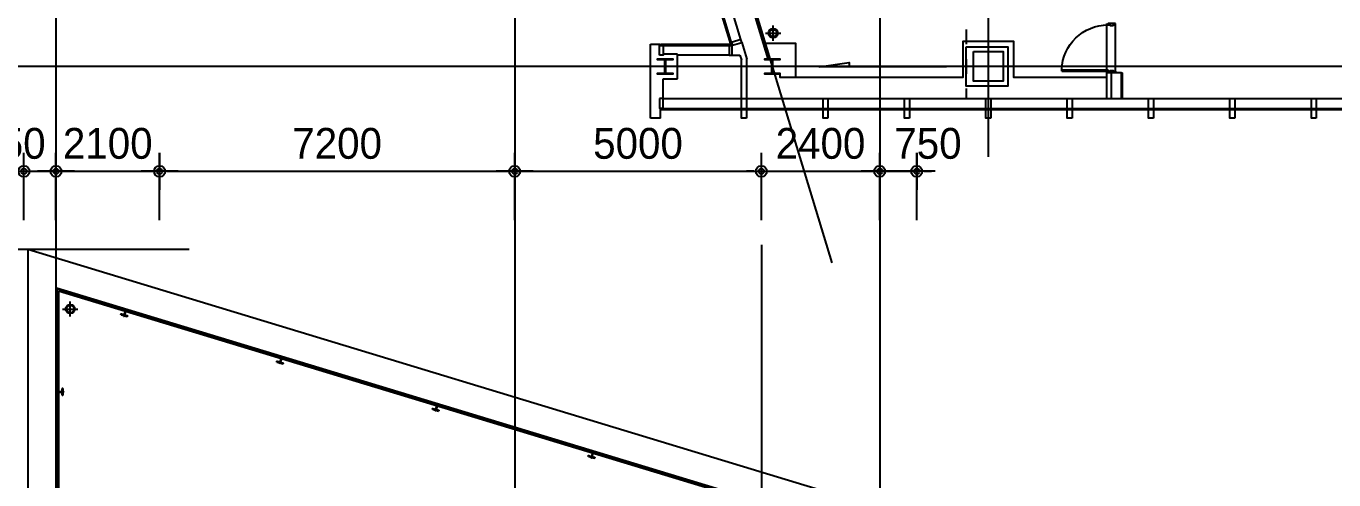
# Model space of a CAD drawing. Header units: metres. Extents: x 854089 to 1083578, y 553449 to 701949.
# Drawn here: x 902238 to 928750, y 636141 to 645344 of the extents above; entities that cross this region are included whole.
import ezdxf

# ---------------------------------------------------------------- set-up
doc = ezdxf.new("R2010")
doc.units = ezdxf.units.M
doc.header["$LTSCALE"] = 300
for name, pattern in [('CEN', [62, 60, -1, 0, -1]), ('CENTER', [50.8, 31.75, -6.35, 6.35, -6.35]), ('HIDDEN', [2, 1, -1])]:
    doc.linetypes.add(name, pattern=pattern)
doc.layers.get('Defpoints').update_dxf_attribs({"color": 8})
for name, color, linetype in [('A-AL', 6, 'Continuous'), ('A-CEN', 1, 'CEN'), ('A-CEN-1', 1, 'Continuous'), ('A-CIRC', 6, 'Continuous'), ('A-CON', 2, 'Continuous'), ('A-DIM', 7, 'Continuous'), ('A-DOR', 4, 'Continuous'), ('A-ELE-3', 3, 'Continuous'), ('A-ELE-9', 9, 'Continuous'), ('A-HAT-1', 9, 'Continuous'), ('A-TXT-S', 3, 'Continuous'), ('A-WAL-BLK', 3, 'Continuous'), ('A-WIN-GLASS', 4, 'Continuous'), ('AL', 4, 'Continuous'), ('DIM', 7, 'Continuous'), ('KUK-WALL-FIN 1', 30, 'Continuous'), ('mk', 4, 'Continuous'), ('STEL', 3, 'Continuous'), ('STL', 3, 'Continuous'), ('STL1', 4, 'Continuous')]:
    doc.layers.add(name, color=color, linetype=linetype)
doc.styles.add('TEXT(돋음)', font='')
doc.styles.get('TEXT(돋음)').set_extended_font_data('Dotum')
doc.dimstyles.new('DIM250s', dxfattribs={"dimscale": 250, "dimtxt": 2.5, "dimasz": 0.6, "dimexe": 1.5, "dimexo": 2, "dimgap": 1, "dimtad": 1, "dimdec": 0, "dimzin": 0, "dimdsep": 46, "dimtxsty": 'TEXT(돋음)', "dimblk": 'Z_DOT', "dimcen": 1.5, "dimdle": 2, "dimclrd": 256, "dimclre": 256, "dimclrt": 3, "dimadec": 0, "dimazin": 0, "dimtfac": 1, "dimtdec": 0, "dimtix": 1, "dimtmove": 2, "dimatfit": 3, "dimldrblk": 'Z_DOT', "dimfxl": 1, "dimtolj": 1, "dimtzin": 0, "dimarcsym": 0})

# ---------------------------------------------------------------- blocks, each defined once
blk = doc.blocks.new('고리')
at = {"layer": 'A-ELE-9'}
for p, q in [((2157832, 47124), (2157884, 47108)), ((2157838, 47142), (2157889, 47127)), ((2157863, 47040), (2157892, 47136)), ((2157863, 47040), (2157874, 47037)), ((2157874, 47037), (2157903, 47132)), ((2157892, 47136), (2157903, 47132)), ((2157895, 47105), (2157946, 47089)), ((2157901, 47123), (2157952, 47108))]:
    blk.add_line(p, q, dxfattribs=at)
for centre, start, end in [((2157835, 47133), 73.12, 253.12), ((2157949, 47098), 253.12, 73.12)]:
    blk.add_arc(centre, 9.5, start, end, dxfattribs=at)
blk = doc.blocks.new('door_1000')
at = {"layer": 'A-DOR'}
for p, q in [((30, -1090), (30, -150)), ((30, -150), (60, -150)), ((60, -1090), (60, -150)), ((30, -1090), (60, -1090))]:
    blk.add_line(p, q, dxfattribs=at)
at = {"layer": 'A-DOR', "color": 5}
for points in [[(0, 0), (0, -150), (30, -150), (30, -105), (45, -105), (45, -45), (30, -45), (30, 0)], [(1000, 0), (1000, -150), (970, -150), (970, -105), (955, -105), (955, -45), (970, -45), (970, 0)]]:
    blk.add_lwpolyline(points, close=True, dxfattribs=at)
at = {"layer": 'A-DOR', "color": 1}
blk.add_arc((30, -150), 940, 271.8271, 0, dxfattribs=at)
blk = doc.blocks.new('*U27')
at = {"layer": 'STEL'}
blk.add_lwpolyline([(-25.5, -20, -0.4142136), (-7.5, -38), (-7.5, -272, -0.4142136), (-25.5, -290), (-152.5, -290), (-152.5, -310), (152.5, -310), (152.5, -290), (25.5, -290, -0.4142136), (7.5, -272), (7.5, -38, -0.4142136), (25.5, -20), (152.5, -20), (152.5, 0), (-152.5, 0), (-152.5, -20)], format="xyb", close=True, dxfattribs=at)
blk = doc.blocks.new('Z_DOT')
at = {"layer": 'DIM', "color": 7}
for p, q in [((0, -2.5), (0, 2.5)), ((-2.5, 0), (2.5, 0))]:
    blk.add_line(p, q, dxfattribs=at)
for radius in [0.75, 0.375]:
    blk.add_circle((0, 0), radius, dxfattribs=at)
blk = doc.blocks.new('*D117')
at = {"layer": 'A-DIM', "lineweight": -2, "transparency": 16777216}
for p, q in [((902193, 641406), (902193, 642774)), ((902843, 641406), (902843, 642774)), ((902043, 642399), (901893, 642399)), ((902193, 642399), (902843, 642399)), ((902993, 642399), (903143, 642399))]:
    blk.add_line(p, q, dxfattribs=at)
at = {"layer": 'Defpoints', "color": 0, "transparency": 16777216}
for p in [(902843, 642399), (902193, 640906), (902843, 640906)]:
    blk.add_point(p, dxfattribs=at)
at = {"layer": 'A-DIM', "lineweight": -2, "transparency": 16777216, "xscale": 150, "yscale": 150, "zscale": 150}
blk.add_blockref('Z_DOT', (902193, 642399), dxfattribs=at)
at = {"layer": 'A-DIM', "lineweight": -2, "transparency": 16777216, "xscale": 150, "yscale": 150, "zscale": 150, "rotation": 180}
blk.add_blockref('Z_DOT', (902843, 642399), dxfattribs=at)
at = {"layer": 'A-DIM', "color": 3, "transparency": 16777216, "insert": (901951, 642962), "char_height": 625, "attachment_point": 5, "style": 'TEXT(돋음)'}
blk.add_mtext('\\A1;650', dxfattribs=at)
blk = doc.blocks.new('*D118')
at = {"layer": 'A-DIM', "lineweight": -2, "transparency": 16777216}
for p, q in [((902843, 641406), (902843, 642774)), ((904943, 641406), (904943, 642774)), ((902693, 642399), (902543, 642399)), ((902843, 642399), (904943, 642399)), ((905093, 642399), (905243, 642399))]:
    blk.add_line(p, q, dxfattribs=at)
at = {"layer": 'Defpoints', "color": 0, "transparency": 16777216}
for p in [(904943, 642399), (902843, 640906), (904943, 640906)]:
    blk.add_point(p, dxfattribs=at)
at = {"layer": 'A-DIM', "lineweight": -2, "transparency": 16777216, "xscale": 150, "yscale": 150, "zscale": 150}
blk.add_blockref('Z_DOT', (902843, 642399), dxfattribs=at)
at = {"layer": 'A-DIM', "lineweight": -2, "transparency": 16777216, "xscale": 150, "yscale": 150, "zscale": 150, "rotation": 180}
blk.add_blockref('Z_DOT', (904943, 642399), dxfattribs=at)
at = {"layer": 'A-DIM', "color": 3, "transparency": 16777216, "insert": (903893, 642962), "char_height": 625, "attachment_point": 5, "style": 'TEXT(돋음)'}
blk.add_mtext('\\A1;2100', dxfattribs=at)
blk = doc.blocks.new('*D119')
at = {"layer": 'A-DIM', "lineweight": -2, "transparency": 16777216}
for p, q in [((904943, 641406), (904943, 642774)), ((912143, 641406), (912143, 642774)), ((905093, 642399), (911993, 642399))]:
    blk.add_line(p, q, dxfattribs=at)
at = {"layer": 'Defpoints', "color": 0, "transparency": 16777216}
for p in [(912143, 642399), (904943, 640906), (912143, 640906)]:
    blk.add_point(p, dxfattribs=at)
at = {"layer": 'A-DIM', "lineweight": -2, "transparency": 16777216, "xscale": 150, "yscale": 150, "zscale": 150, "rotation": 180}
blk.add_blockref('Z_DOT', (904943, 642399), dxfattribs=at)
at = {"layer": 'A-DIM', "lineweight": -2, "transparency": 16777216, "xscale": 150, "yscale": 150, "zscale": 150}
blk.add_blockref('Z_DOT', (912143, 642399), dxfattribs=at)
at = {"layer": 'A-DIM', "color": 3, "transparency": 16777216, "insert": (908543, 642962), "char_height": 625, "attachment_point": 5, "style": 'TEXT(돋음)'}
blk.add_mtext('\\A1;7200', dxfattribs=at)
blk = doc.blocks.new('*D120')
at = {"layer": 'A-DIM', "lineweight": -2, "transparency": 16777216}
for p, q in [((912143, 641406), (912143, 642774)), ((917143, 641406), (917143, 642774)), ((912293, 642399), (916993, 642399))]:
    blk.add_line(p, q, dxfattribs=at)
at = {"layer": 'Defpoints', "color": 0, "transparency": 16777216}
for p in [(917143, 642399), (912143, 640906), (917143, 640906)]:
    blk.add_point(p, dxfattribs=at)
at = {"layer": 'A-DIM', "lineweight": -2, "transparency": 16777216, "xscale": 150, "yscale": 150, "zscale": 150, "rotation": 180}
blk.add_blockref('Z_DOT', (912143, 642399), dxfattribs=at)
at = {"layer": 'A-DIM', "lineweight": -2, "transparency": 16777216, "xscale": 150, "yscale": 150, "zscale": 150}
blk.add_blockref('Z_DOT', (917143, 642399), dxfattribs=at)
at = {"layer": 'A-DIM', "color": 3, "transparency": 16777216, "insert": (914643, 642962), "char_height": 625, "attachment_point": 5, "style": 'TEXT(돋음)'}
blk.add_mtext('\\A1;5000', dxfattribs=at)
blk = doc.blocks.new('*D121')
at = {"layer": 'A-DIM', "lineweight": -2, "transparency": 16777216}
for p, q in [((917143, 641406), (917143, 642774)), ((919543, 641406), (919543, 642774)), ((916993, 642399), (916843, 642399)), ((917143, 642399), (919543, 642399)), ((919693, 642399), (919843, 642399))]:
    blk.add_line(p, q, dxfattribs=at)
at = {"layer": 'Defpoints', "color": 0, "transparency": 16777216}
for p in [(919543, 642399), (917143, 640906), (919543, 640906)]:
    blk.add_point(p, dxfattribs=at)
at = {"layer": 'A-DIM', "lineweight": -2, "transparency": 16777216, "xscale": 150, "yscale": 150, "zscale": 150}
blk.add_blockref('Z_DOT', (917143, 642399), dxfattribs=at)
at = {"layer": 'A-DIM', "lineweight": -2, "transparency": 16777216, "xscale": 150, "yscale": 150, "zscale": 150, "rotation": 180}
blk.add_blockref('Z_DOT', (919543, 642399), dxfattribs=at)
at = {"layer": 'A-DIM', "color": 3, "transparency": 16777216, "insert": (918343, 642962), "char_height": 625, "attachment_point": 5, "style": 'TEXT(돋음)'}
blk.add_mtext('\\A1;2400', dxfattribs=at)
blk = doc.blocks.new('*D122')
at = {"layer": 'A-DIM', "lineweight": -2, "transparency": 16777216}
for p, q in [((919543, 641406), (919543, 642774)), ((920293, 641406), (920293, 642774)), ((919393, 642399), (919243, 642399)), ((919543, 642399), (920293, 642399)), ((920443, 642399), (920593, 642399))]:
    blk.add_line(p, q, dxfattribs=at)
at = {"layer": 'Defpoints', "color": 0, "transparency": 16777216}
for p in [(920293, 642399), (919543, 640906), (920293, 640906)]:
    blk.add_point(p, dxfattribs=at)
at = {"layer": 'A-DIM', "lineweight": -2, "transparency": 16777216, "xscale": 150, "yscale": 150, "zscale": 150}
blk.add_blockref('Z_DOT', (919543, 642399), dxfattribs=at)
at = {"layer": 'A-DIM', "lineweight": -2, "transparency": 16777216, "xscale": 150, "yscale": 150, "zscale": 150, "rotation": 180}
blk.add_blockref('Z_DOT', (920293, 642399), dxfattribs=at)
at = {"layer": 'A-DIM', "color": 3, "transparency": 16777216, "insert": (920521, 642962), "char_height": 625, "attachment_point": 5, "style": 'TEXT(돋음)'}
blk.add_mtext('\\A1;750', dxfattribs=at)
blk = doc.blocks.new('*D123')
at = {"layer": 'A-DIM', "lineweight": -2, "transparency": 16777216}
for p, q in [((902193, 641406), (902193, 642774)), ((902843, 641406), (902843, 642774)), ((902043, 642399), (901893, 642399)), ((902193, 642399), (902843, 642399)), ((902993, 642399), (903143, 642399))]:
    blk.add_line(p, q, dxfattribs=at)
at = {"layer": 'Defpoints', "color": 0, "transparency": 16777216}
for p in [(902843, 642399), (902193, 640906), (902843, 640906)]:
    blk.add_point(p, dxfattribs=at)
at = {"layer": 'A-DIM', "lineweight": -2, "transparency": 16777216, "xscale": 150, "yscale": 150, "zscale": 150}
blk.add_blockref('Z_DOT', (902193, 642399), dxfattribs=at)
at = {"layer": 'A-DIM', "lineweight": -2, "transparency": 16777216, "xscale": 150, "yscale": 150, "zscale": 150, "rotation": 180}
blk.add_blockref('Z_DOT', (902843, 642399), dxfattribs=at)
at = {"layer": 'A-DIM', "color": 3, "transparency": 16777216, "insert": (901951, 642962), "char_height": 625, "attachment_point": 5, "style": 'TEXT(돋음)'}
blk.add_mtext('\\A1;650', dxfattribs=at)
blk = doc.blocks.new('*D124')
at = {"layer": 'A-DIM', "lineweight": -2, "transparency": 16777216}
for p, q in [((902843, 641406), (902843, 642774)), ((904943, 641406), (904943, 642774)), ((902693, 642399), (902543, 642399)), ((902843, 642399), (904943, 642399)), ((905093, 642399), (905243, 642399))]:
    blk.add_line(p, q, dxfattribs=at)
at = {"layer": 'Defpoints', "color": 0, "transparency": 16777216}
for p in [(904943, 642399), (902843, 640906), (904943, 640906)]:
    blk.add_point(p, dxfattribs=at)
at = {"layer": 'A-DIM', "lineweight": -2, "transparency": 16777216, "xscale": 150, "yscale": 150, "zscale": 150}
blk.add_blockref('Z_DOT', (902843, 642399), dxfattribs=at)
at = {"layer": 'A-DIM', "lineweight": -2, "transparency": 16777216, "xscale": 150, "yscale": 150, "zscale": 150, "rotation": 180}
blk.add_blockref('Z_DOT', (904943, 642399), dxfattribs=at)
at = {"layer": 'A-DIM', "color": 3, "transparency": 16777216, "insert": (903893, 642962), "char_height": 625, "attachment_point": 5, "style": 'TEXT(돋음)'}
blk.add_mtext('\\A1;2100', dxfattribs=at)
blk = doc.blocks.new('*D125')
at = {"layer": 'A-DIM', "lineweight": -2, "transparency": 16777216}
for p, q in [((912143, 641406), (912143, 642774)), ((917143, 641406), (917143, 642774)), ((912293, 642399), (916993, 642399))]:
    blk.add_line(p, q, dxfattribs=at)
at = {"layer": 'Defpoints', "color": 0, "transparency": 16777216}
for p in [(917143, 642399), (912143, 640906), (917143, 640906)]:
    blk.add_point(p, dxfattribs=at)
at = {"layer": 'A-DIM', "lineweight": -2, "transparency": 16777216, "xscale": 150, "yscale": 150, "zscale": 150, "rotation": 180}
blk.add_blockref('Z_DOT', (912143, 642399), dxfattribs=at)
at = {"layer": 'A-DIM', "lineweight": -2, "transparency": 16777216, "xscale": 150, "yscale": 150, "zscale": 150}
blk.add_blockref('Z_DOT', (917143, 642399), dxfattribs=at)
at = {"layer": 'A-DIM', "color": 3, "transparency": 16777216, "insert": (914643, 642962), "char_height": 625, "attachment_point": 5, "style": 'TEXT(돋음)'}
blk.add_mtext('\\A1;5000', dxfattribs=at)
blk = doc.blocks.new('*D126')
at = {"layer": 'A-DIM', "lineweight": -2, "transparency": 16777216}
for p, q in [((917143, 641406), (917143, 642774)), ((919543, 641406), (919543, 642774)), ((916993, 642399), (916843, 642399)), ((917143, 642399), (919543, 642399)), ((919693, 642399), (919843, 642399))]:
    blk.add_line(p, q, dxfattribs=at)
at = {"layer": 'Defpoints', "color": 0, "transparency": 16777216}
for p in [(919543, 642399), (917143, 640906), (919543, 640906)]:
    blk.add_point(p, dxfattribs=at)
at = {"layer": 'A-DIM', "lineweight": -2, "transparency": 16777216, "xscale": 150, "yscale": 150, "zscale": 150}
blk.add_blockref('Z_DOT', (917143, 642399), dxfattribs=at)
at = {"layer": 'A-DIM', "lineweight": -2, "transparency": 16777216, "xscale": 150, "yscale": 150, "zscale": 150, "rotation": 180}
blk.add_blockref('Z_DOT', (919543, 642399), dxfattribs=at)
at = {"layer": 'A-DIM', "color": 3, "transparency": 16777216, "insert": (918343, 642962), "char_height": 625, "attachment_point": 5, "style": 'TEXT(돋음)'}
blk.add_mtext('\\A1;2400', dxfattribs=at)
blk = doc.blocks.new('*D127')
at = {"layer": 'A-DIM', "lineweight": -2, "transparency": 16777216}
for p, q in [((919543, 641406), (919543, 642774)), ((920293, 641406), (920293, 642774)), ((919393, 642399), (919243, 642399)), ((919543, 642399), (920293, 642399)), ((920443, 642399), (920593, 642399))]:
    blk.add_line(p, q, dxfattribs=at)
at = {"layer": 'Defpoints', "color": 0, "transparency": 16777216}
for p in [(920293, 642399), (919543, 640906), (920293, 640906)]:
    blk.add_point(p, dxfattribs=at)
at = {"layer": 'A-DIM', "lineweight": -2, "transparency": 16777216, "xscale": 150, "yscale": 150, "zscale": 150}
blk.add_blockref('Z_DOT', (919543, 642399), dxfattribs=at)
at = {"layer": 'A-DIM', "lineweight": -2, "transparency": 16777216, "xscale": 150, "yscale": 150, "zscale": 150, "rotation": 180}
blk.add_blockref('Z_DOT', (920293, 642399), dxfattribs=at)
at = {"layer": 'A-DIM', "color": 3, "transparency": 16777216, "insert": (920521, 642962), "char_height": 625, "attachment_point": 5, "style": 'TEXT(돋음)'}
blk.add_mtext('\\A1;750', dxfattribs=at)

msp = doc.modelspace()

# ---------------------------------------------------------------- linework, layer by layer
at = {"elevation": 0}
for points in [[(916844, 643476.7), (916744, 643476.7), (916744, 643876.7), (916844, 643876.7)], [(918494, 643476.7), (918394, 643476.7), (918394, 643876.7), (918494, 643876.7)], [(920144, 643476.7), (920044, 643476.7), (920044, 643876.7), (920144, 643876.7)], [(921794, 643476.7), (921694, 643476.7), (921694, 643876.7), (921794, 643876.7)], [(923444, 643476.7), (923344, 643476.7), (923344, 643876.7), (923444, 643876.7)], [(925094, 643476.7), (924994, 643476.7), (924994, 643876.7), (925094, 643876.7)], [(926744, 643476.7), (926644, 643476.7), (926644, 643876.7), (926744, 643876.7)], [(928394, 643476.7), (928294, 643476.7), (928294, 643876.7), (928394, 643876.7)]]:
    msp.add_lwpolyline(points, close=True, dxfattribs=at)
at = {"layer": 'A-AL', "ltscale": 3}
msp.add_line((924243.4, 644400, 0), (924143.4, 644400, 0), dxfattribs=at)
at = {"layer": 'A-AL', "ltscale": 3, "elevation": 0}
msp.add_lwpolyline([(921293.4, 644926.6), (922143.4, 644926.6), (922143.4, 644126.6), (921293.4, 644126.6)], close=True, dxfattribs=at)
msp.add_lwpolyline([(924143.4, 644400), (924143.4, 643876.7)], dxfattribs=at)
at = {"layer": 'A-CEN'}
for p, q in [((917383.3, 645045.3, 0), (917383.3, 645354.3, 0)), ((917228.8, 645199.8, 0), (917537.8, 645199.8, 0)), ((903133.1, 639451.2, 0), (903133.1, 639760.2, 0)), ((903133.1, 639451.2, 0), (903133.1, 639760.2, 0)), ((902978.6, 639605.7, 0), (903287.6, 639605.7, 0)), ((902978.6, 639605.7, 0), (903287.6, 639605.7, 0))]:
    msp.add_line(p, q, dxfattribs=at)
at = {"layer": 'A-CEN-1', "linetype": 'Continuous'}
for p, q in [((902843.4, 681575.2), (902843.4, 602442.2)), ((912143.4, 681575.2), (912143.4, 602442.2)), ((919543.4, 681575.2), (919543.4, 611717.6)), ((921743.4, 681575.2), (921743.4, 642695.6)), ((909253.2, 671254.3), (918572.8, 640541.2)), ((1019023.5, 644526.6), (880541.6, 644526.6)), ((905543.4, 640811.6), (880541.6, 640811.6))]:
    msp.add_line(p, q, dxfattribs=at)
at = {"layer": 'A-CEN-1', "linetype": 'CENTER'}
msp.add_line((917143.4, 640906.5), (917143.4, 610184.1), dxfattribs=at)
msp.add_line((917143.4, 640906.5), (917143.4, 610184.1), dxfattribs=at)
at = {"layer": 'A-CIRC'}
for centre, radius in [((917383.3, 645199.8, 0), 93.7), ((917383.3, 645199.8, 0), 75), ((903133.1, 639605.7, 0), 93.8), ((903133.1, 639605.7, 0), 93.7), ((903133.1, 639605.7, 0), 75), ((903133.1, 639605.7, 0), 75)]:
    msp.add_circle(centre, radius, dxfattribs=at)
at = {"layer": 'A-CON', "elevation": 0}
msp.add_lwpolyline([(921443.4, 644826.6), (922043.4, 644826.6), (922043.4, 644226.6), (921443.4, 644226.6)], close=True, dxfattribs=at)
at = {"layer": 'A-ELE-3', "color": 3}
for p, q in [((920293.4, 635341.8, 0), (902269.4, 640811.1, 0)), ((902269.4, 640811.1, 0), (902269.4, 602016.5, 0)), ((919493.4, 634932.5, 0), (902893.4, 639969.6, 0)), ((902893.4, 639969.6, 0), (902893.4, 602479.3, 0)), ((919493.4, 634932.5, 0), (902893.4, 639969.6, 0)), ((902893.4, 639969.6, 0), (902893.4, 602479.3, 0))]:
    msp.add_line(p, q, dxfattribs=at)
at = {"layer": 'A-ELE-9', "elevation": 0}
for points in [[(911990.9, 667271.8), (910206.4, 667271.8), (916212.8, 647477.6), (916408.2, 647536.9), (917274.6, 644681.6)], [(917516.2, 644370.9), (917516.2, 644311), (921233.4, 644311), (921233.4, 645035.9), (922253.4, 645035.9), (922253.4, 644311), (924143.4, 644311)], [(917179.3, 644995.9), (917833.7, 644995.9), (917833.7, 644311)]]:
    msp.add_lwpolyline(points, dxfattribs=at)
at = {"layer": 'A-HAT-1', "linetype": 'HIDDEN'}
msp.add_line((921293.4, 650676.7, 0), (921293.4, 643876.7, 0), dxfattribs=at)
at = {"layer": 'A-WAL-BLK'}
for p, q in [((924243.4, 643876.7, 0), (924243.4, 644400, 0)), ((924443.4, 644400, 0), (924243.4, 644400, 0)), ((924243.4, 643876.7, 0), (924243.4, 644400, 0)), ((924443.4, 644400, 0), (924243.4, 644400, 0)), ((924443.4, 643876.7, 0), (924443.4, 644400, 0)), ((924443.4, 643876.7, 0), (924443.4, 644400, 0))]:
    msp.add_line(p, q, dxfattribs=at)
at = {"layer": 'A-WIN-GLASS'}
for p, q in [((916523.4, 644976.6, 0), (915938.7, 646903.3, 0)), ((916546.3, 644983.6, 0), (915961.7, 646910.3, 0)), ((915113.4, 644976.6, 0), (916523.4, 644976.6, 0)), ((915113.4, 644952.6, 0), (915113.4, 644976.6, 0)), ((915113.4, 644952.6, 0), (916523.4, 644952.6, 0)), ((916546.3, 644983.6, 0), (916523.4, 644976.6, 0)), ((916523.4, 644952.6, 0), (916523.4, 644976.6, 0)), ((915113.4, 643676.8, 0), (915113.4, 643652.8, 0)), ((915113.4, 643676.7, 0), (929798.3, 643676.7, 0)), ((915113.4, 643652.7, 0), (929798.3, 643652.7, 0))]:
    msp.add_line(p, q, dxfattribs=at)
at = {"layer": 'A-WIN-GLASS', "color": 9}
for p, q in [((916729, 645070.4, 0), (916161.8, 646939.6, 0)), ((924143.4, 645400, 0), (924143.4, 644400, 0)), ((924322.3, 644400, 0), (924322.3, 645400, 0)), ((916493.4, 644752.6, 0), (915443.4, 644752.6, 0)), ((915150.9, 643876.7, 0), (929798.3, 643876.7, 0))]:
    msp.add_line(p, q, dxfattribs=at)
at = {"layer": 'A-WIN-GLASS', "color": 5}
for p, q in [((919535.4, 634963.6, 0), (902851.4, 640026.3, 0)), ((902851.4, 640026.3, 0), (902851.4, 602448.1, 0)), ((919535.4, 634963.6, 0), (902851.4, 640026.3, 0)), ((902851.4, 640026.3, 0), (902851.4, 602448.1, 0)), ((919523.4, 634954.7, 0), (902863.4, 640010.1, 0)), ((902863.4, 640010.1, 0), (902863.4, 602457, 0)), ((919523.4, 634954.7, 0), (902863.4, 640010.1, 0)), ((902863.4, 640010.1, 0), (902863.4, 602457, 0))]:
    msp.add_line(p, q, dxfattribs=at)
at = {"layer": 'A-WIN-GLASS', "elevation": 0}
for points in [[(916746.4, 645013), (916729, 645070.4), (916537.6, 645012.3), (916555.1, 644954.9)], [(915075.9, 644752.6), (915075.9, 644952.6), (915150.9, 644952.6), (915150.9, 644752.6)], [(916553.4, 644952.6), (916493.4, 644952.6), (916493.4, 644752.6), (916553.4, 644752.6)], [(915075.9, 643876.8), (915075.9, 643676.8), (915150.9, 643676.8), (915150.9, 643876.8)]]:
    msp.add_lwpolyline(points, close=True, dxfattribs=at)
at = {"layer": 'AL'}
for p, q in [((915443.4, 644776.6, 0), (915150.9, 644776.6, 0)), ((915443.4, 644276.6, 0), (915443.4, 644776.6, 0)), ((916745.7, 645012.7, 0), (916848.2, 644675, 0)), ((916553.4, 644752.7, 0), (916709.7, 644752.7, 0)), ((916709.7, 644752.7, 0), (916738.2, 644658.7, 0)), ((916738.2, 643876.8, 0), (916738.2, 644658.7, 0)), ((916848.2, 643876.8, 0), (916848.2, 644675, 0)), ((915150.9, 643876.8, 0), (915150.9, 644276.6, 0)), ((915150.9, 644276.6, 0), (915443.4, 644276.6, 0))]:
    msp.add_line(p, q, dxfattribs=at)
at = {"layer": 'KUK-WALL-FIN 1'}
for p in [(924443.4, 644400, 0), (924468.4, 643876.7, 0)]:
    msp.add_line(p, (924468.4, 644400, 0), dxfattribs=at)
at = {"layer": 'mk', "elevation": 0}
msp.add_lwpolyline([(920894.6, 644515.5), (918312.1, 644515.5), (918923.6, 644609.6), (918923.6, 644515.5)], dxfattribs=at)
at = {"layer": 'STL1'}
for p, q in [((914893.4, 644976.6, 0), (915100.4, 644976.6, 0)), ((914893.4, 643476.6, 0), (914893.4, 644976.6, 0)), ((915100.4, 644976.6, 0), (915100.4, 644952.6, 0)), ((915100.4, 643476.6, 0), (914893.4, 643476.6, 0)), ((915100.4, 643476.6, 0), (915100.4, 643676.8, 0))]:
    msp.add_line(p, q, dxfattribs=at)

# ---------------------------------------------------------------- block references
at = {"xscale": -1, "rotation": 146.2399994840426}
for p in [(-863604.1, 1877825.3, 0), (-863604.1, 1877825.3, 0), (-860446.2, 1876867.1, 0), (-860446.2, 1876867.1, 0), (-857288.4, 1875908.9, 0), (-857288.4, 1875908.9, 0), (-854130.6, 1874950.7, 0), (-854130.6, 1874950.7, 0)]:
    msp.add_blockref('고리', p, dxfattribs=at)
at = {"rotation": 286.8800002764082}
msp.add_blockref('고리', (231305.4, 2689164.9, 0), dxfattribs=at)
msp.add_blockref('고리', (231305.4, 2689164.9, 0), dxfattribs=at)
at = {"layer": 'A-TXT-S', "xscale": -1, "rotation": 269.9999997865566}
msp.add_blockref('door_1000', (924322.3, 644400, 0), dxfattribs=at)
at = {"layer": 'STL', "xscale": -1, "rotation": 359.9999997865566}
for p in [(915193.5, 644681.6, 0), (917363.7, 644681.6, 0)]:
    msp.add_blockref('*U27', p, dxfattribs=at)

# ---------------------------------------------------------------- dimensions: what is measured, and where the dimension line sits
at = {"layer": 'A-DIM'}
for base, p1, p2, picture, middle in [((902843.4, 642398.9, 0), (902193.4, 640906.5, 0), (902843.4, 640906.5, 0), '*D117', (901950.6, 642961.8, 0)), ((902843.4, 642398.9, 0), (902193.4, 640906.5, 0), (902843.4, 640906.5, 0), '*D123', (901950.6, 642961.8, 0)), ((920293.4, 642398.9, 0), (919543.4, 640906.5, 0), (920293.4, 640906.5, 0), '*D122', (920520.9, 642961.8, 0)), ((920293.4, 642398.9, 0), (919543.4, 640906.5, 0), (920293.4, 640906.5, 0), '*D127', (920520.9, 642961.8, 0))]:
    dim = msp.add_linear_dim(base=base, p1=p1, p2=p2, angle=360, dimstyle='DIM250s', dxfattribs=at)
    dim.commit()
    dim.dimension.update_dxf_attribs({"geometry": picture, "text_midpoint": middle, "dimtype": 160})
for base, p1, p2, picture, middle in [((904943.5, 642398.9, 0), (902843.4, 640906.5, 0), (904943.5, 640906.5, 0), '*D118', (903893.4, 642961.8, 0)), ((904943.5, 642398.9, 0), (902843.4, 640906.5, 0), (904943.5, 640906.5, 0), '*D124', (903893.4, 642961.8, 0)), ((912143.4, 642398.9, 0), (904943.5, 640906.5, 0), (912143.4, 640906.5, 0), '*D119', (908543.4, 642961.8, 0)), ((917143.4, 642398.9, 0), (912143.4, 640906.5, 0), (917143.4, 640906.5, 0), '*D120', (914643.4, 642961.8, 0)), ((917143.4, 642398.9, 0), (912143.4, 640906.5, 0), (917143.4, 640906.5, 0), '*D125', (914643.4, 642961.8, 0)), ((919543.4, 642398.9, 0), (917143.4, 640906.5, 0), (919543.4, 640906.5, 0), '*D121', (918343.4, 642961.8, 0)), ((919543.4, 642398.9, 0), (917143.4, 640906.5, 0), (919543.4, 640906.5, 0), '*D126', (918343.4, 642961.8, 0))]:
    dim = msp.add_linear_dim(base=base, p1=p1, p2=p2, angle=360, dimstyle='DIM250s', dxfattribs=at)
    dim.commit()
    dim.dimension.update_dxf_attribs({"geometry": picture, "text_midpoint": middle})

doc.saveas('drawing.dxf')
